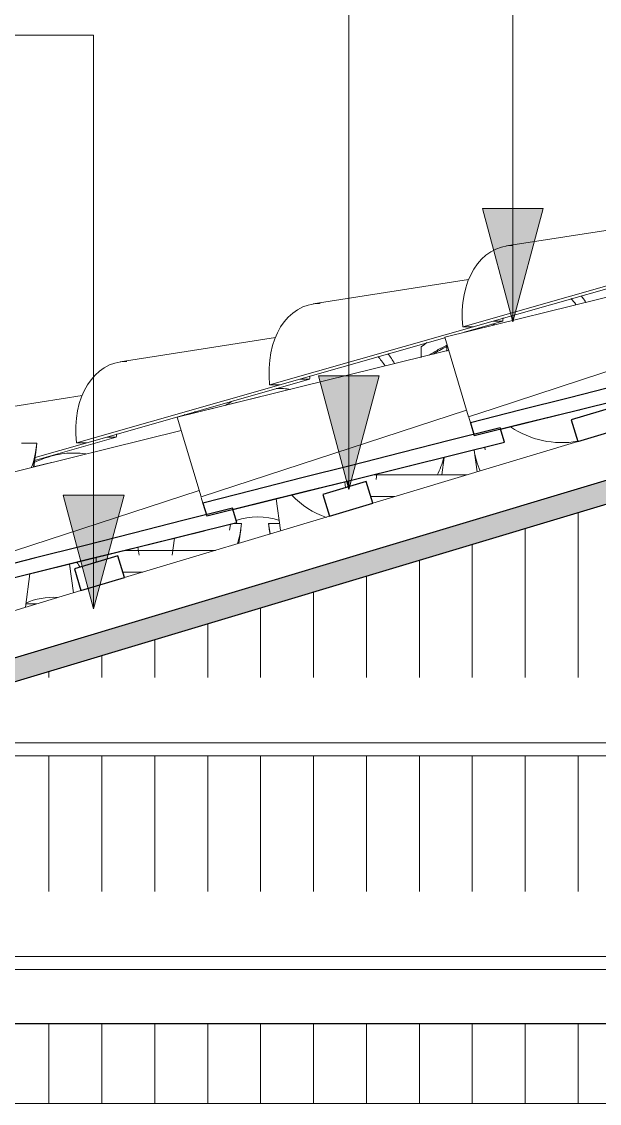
# Model space of a CAD drawing. Header units: millimetres. Extents: x -23833 to 62003, y -3000 to 6760.
# Drawn here: x 3122 to 3886, y 2575 to 4005 of the extents above; entities that cross this region are included whole.
import ezdxf

# ---------------------------------------------------------------- set-up
doc = ezdxf.new("R2010")
doc.units = ezdxf.units.MM
for name, color, linetype, lineweight in [('A-GENM', 13, 'Continuous', 9), ('A-GLAZ-CURT', 52, 'Continuous', 9), ('A-GLAZ-CWMG', 51, 'Continuous', 9), ('A-ROOF', 132, 'Continuous', 9), ('A-ROOF-PATT', 132, 'Continuous', 9), ('G-ANNO-TEXT', 231, 'Continuous', 9), ('S-BEAM', 12, 'Continuous', 25)]:
    doc.layers.add(name, color=color, linetype=linetype, lineweight=lineweight)
pattern_1 = [(216.87, (-525.83, 2369.08), (761.9991, 508.00136), [127, -1143]), (206.565, (-373.43, 2292.88), (-254.0006, -253.9997), [283.981, -283.981]), (198.435, (-373.43, 2165.88), (-507.99976, -254.0006), [160.644, -642.575])]

# ---------------------------------------------------------------- blocks, each defined once
blk = doc.blocks.new('Viga de Madeira - Terça-4147622-B')
at = {"layer": 'S-BEAM'}
blk.add_line((-7244.6, 2680), (-11044.6, 2680), dxfattribs=at)
blk = doc.blocks.new('Rectangular Mullion - Ripa-3919999-B')
at = {"layer": 'A-GLAZ-CWMG'}
h = blk.add_hatch(dxfattribs=at)
h.set_pattern_fill('FP_16', color=256, style=0, pattern_type=2)
h.set_pattern_definition(pattern_1)
h.paths.add_polyline_path([(-9897.6, 3252.8), (-9840.2, 3270.3), (-9848.8, 3298.8), (-9906.2, 3281.5), (-9902.9, 3270.3)])
at = {"layer": 'A-GLAZ-CWMG', "lineweight": 25}
for p, q in [((-9848.8, 3298.8), (-9906.2, 3281.5)), ((-9840.1, 3270), (-9848.8, 3298.8)), ((-9906.2, 3281.5), (-9897.6, 3252.8)), ((-9897.6, 3252.8), (-9840.1, 3270))]:
    blk.add_line(p, q, dxfattribs=at)
blk = doc.blocks.new('Rectangular Mullion - Ripa-3920000-B')
at = {"layer": 'A-GLAZ-CWMG', "lineweight": 25}
for p, q in [((-9520.2, 3397.3), (-9577.7, 3380.1)), ((-9511.6, 3368.6), (-9520.2, 3397.3)), ((-9577.7, 3380.1), (-9569, 3351.4)), ((-9569, 3351.4), (-9511.6, 3368.6))]:
    blk.add_line(p, q, dxfattribs=at)
blk = doc.blocks.new('Rectangular Mullion - Ripa-3920001-B')
at = {"layer": 'A-GLAZ-CWMG'}
h = blk.add_hatch(dxfattribs=at)
h.set_pattern_fill('FP_16', color=256, style=0, pattern_type=2)
h.set_pattern_definition(pattern_1)
h.paths.add_polyline_path([(-9240.5, 3449.9), (-9183, 3467.2), (-9191.6, 3495.9), (-9249.1, 3478.7), (-9246.2, 3469.1)])
at = {"layer": 'A-GLAZ-CWMG', "lineweight": 25}
for p, q in [((-9191.6, 3495.9), (-9249.1, 3478.7)), ((-9183, 3467.2), (-9191.6, 3495.9)), ((-9249.1, 3478.7), (-9240.5, 3449.9)), ((-9240.5, 3449.9), (-9183, 3467.2))]:
    blk.add_line(p, q, dxfattribs=at)
blk = doc.blocks.new('Rectangular Mullion - Ripa-3920865-B')
at = {"layer": 'A-GLAZ-CWMG'}
for p, q in [((-9839.1, 3306.1), (-9719.7, 3306.1)), ((-9877.3, 3290.2), (-9877.3, 3296.6)), ((-9815.5, 3277.4), (-9842.4, 3277.4))]:
    blk.add_line(p, q, dxfattribs=at)
blk = doc.blocks.new('Rectangular Mullion - Ripa-3576556-B')
at = {"layer": 'A-GLAZ-CWMG'}
for p, q in [((-9510.8, 3405.9), (-9387.1, 3405.9)), ((-9544.6, 3390), (-9544.6, 3397.5)), ((-9482.8, 3377.2), (-9514.2, 3377.2))]:
    blk.add_line(p, q, dxfattribs=at)
blk = doc.blocks.new('Rectangular Mullion - Caibro-3576768-B')
at = {"layer": 'A-GLAZ-CWMG'}
for p, q in [((-9511.6, 3368.6), (-9240.5, 3449.9)), ((-9840.1, 3270), (-9569, 3351.4)), ((-10168.7, 3171.4), (-9897.6, 3252.8))]:
    blk.add_line(p, q, dxfattribs=at)
blk = doc.blocks.new('Rectangular Mullion - Terça-4037484-B')
at = {"layer": 'A-GLAZ-CWMG'}
for p, q in [((-7244.6, 2768.8), (-10909.4, 2768.8)), ((-10941.9, 2751.6), (-7244.6, 2751.6))]:
    blk.add_line(p, q, dxfattribs=at)
blk = doc.blocks.new('Rectangular Mullion - Terça-3920937-B')
at = {"layer": 'A-GLAZ-CWMG'}
for p, q in [((-7244.6, 3051.7), (-9991.5, 3051.7)), ((-9998.9, 3034.5), (-7244.6, 3034.5))]:
    blk.add_line(p, q, dxfattribs=at)
blk = doc.blocks.new('COLONIAL BASE - COLONIAL BASE-V213-B')
at = {"layer": 'A-GLAZ-CURT'}
blk.add_ellipse((-9934.1, 3162.4), major_axis=(85.3, 0), ratio=0.957826, start_param=1.508347, end_param=2.011988, dxfattribs=at)
blk = doc.blocks.new('COLONIAL BASE - COLONIAL BASE-V214-B')
at = {"layer": 'A-GLAZ-CURT'}
blk.add_line((-9970.3, 3235.5), (-9955.9, 3235.5), dxfattribs=at)
blk = doc.blocks.new('COLONIAL BASE - COLONIAL BASE-V215-B')
at = {"layer": 'A-GLAZ-CURT'}
for p, q in [((-9647.4, 3327.8), (-9649.3, 3341.7)), ((-9649.3, 3341.7), (-9634.9, 3341.7)), ((-9647.6, 3327.8), (-9648.4, 3333.4))]:
    blk.add_line(p, q, dxfattribs=at)
for centre, major_axis, start_param, end_param in [((-9663.5, 3268.6), (85.3, 0), 1.231376, 1.914502), ((-9532, 3348.9), (117.5, 0), 3.205466, 3.329231)]:
    blk.add_ellipse(centre, major_axis=major_axis, ratio=0.957826, start_param=start_param, end_param=end_param, dxfattribs=at)
blk = doc.blocks.new('COLONIAL BASE - COLONIAL BASE-V216-B')
at = {"layer": 'A-GLAZ-CURT'}
for p, q in [((-9694.5, 3341.7), (-9685.3, 3341.7)), ((-9685.3, 3341.7), (-9688.9, 3315.4)), ((-9686.2, 3333.4), (-9688.7, 3315.4)), ((-9907.4, 3249.8), (-9912.6, 3287.9)), ((-9911.9, 3282.6), (-9912.6, 3287.8)), ((-10045.5, 3208.4), (-10043.4, 3223.5))]:
    blk.add_line(p, q, dxfattribs=at)
for start_param, end_param in [(5.97616, 6.219312), (3.689682, 3.759497)]:
    blk.add_ellipse((-9802.6, 3348.9), major_axis=(117.5, 0), ratio=0.957826, start_param=start_param, end_param=end_param, dxfattribs=at)
blk = doc.blocks.new('COLONIAL BASE - COLONIAL BASE-V217-B')
at = {"layer": 'A-GLAZ-CURT'}
for p, q in [((-9417.3, 3429.1), (-9420.4, 3405.9)), ((-9417.1, 3429.1), (-9420.3, 3405.9)), ((-9633.7, 3332.9), (-9639.3, 3374.4)), ((-9777, 3299.6), (-9773.8, 3322.3))]:
    blk.add_line(p, q, dxfattribs=at)
for start_param, end_param in [(5.828383, 6.04763), (3.882662, 4.357124)]:
    blk.add_ellipse((-9532, 3455), major_axis=(117.5, 0), ratio=0.957826, start_param=start_param, end_param=end_param, dxfattribs=at)
blk = doc.blocks.new('COLONIAL BASE - COLONIAL BASE-V218-B')
at = {"layer": 'A-GLAZ-CURT'}
for p, q in [((-9373.7, 3410), (-9377.7, 3438.8)), ((-9373.6, 3410), (-9377.5, 3438.8))]:
    blk.add_line(p, q, dxfattribs=at)
blk.add_ellipse((-9261.4, 3455), major_axis=(117.5, 0), ratio=0.957826, start_param=3.286418, end_param=3.542596, dxfattribs=at)
blk = doc.blocks.new('COLONIAL BASE - COLONIAL BASE-V231-B')
at = {"layer": 'A-GLAZ-CURT'}
for p, q in [((-9765.1, 3464.6), (-10124.2, 3375.9)), ((-9691.3, 3342.5), (-10049.9, 3253.9))]:
    blk.add_line(p, q, dxfattribs=at)
blk = doc.blocks.new('COLONIAL BASE - COLONIAL BASE-V232-B')
at = {"layer": 'A-GLAZ-CURT'}
for p, q in [((-9411.2, 3570.7), (-9770.3, 3482.1)), ((-9337.5, 3448.6), (-9696.5, 3359.9))]:
    blk.add_line(p, q, dxfattribs=at)
blk = doc.blocks.new('COLONIAL BASE - COLONIAL BASE-V244-B')
at = {"layer": 'A-GLAZ-CURT'}
for p, q in [((-9765.1, 3464.6), (-10124.2, 3375.9)), ((-9741.3, 3385.4), (-10092.6, 3270.6)), ((-10124.2, 3375.9), (-10092.6, 3270.6)), ((-9691.3, 3342.5), (-10049.9, 3253.9))]:
    blk.add_line(p, q, dxfattribs=at)
blk = doc.blocks.new('COLONIAL BASE - COLONIAL BASE-V245-B')
at = {"layer": 'A-GLAZ-CURT', "lineweight": 25}
for p, q in [((-9691.4, 3342.8), (-9697.2, 3362.1)), ((-10090.1, 3262.5), (-10085.7, 3247.6)), ((-10085.5, 3247.2), (-10085.1, 3245.7))]:
    blk.add_line(p, q, dxfattribs=at)
at = {"layer": 'A-GLAZ-CURT'}
blk.add_line((-10092.3, 3269.8), (-10090.1, 3262.5), dxfattribs=at)
at = {"layer": 'A-GLAZ-CURT', "lineweight": 25, "flags": 128}
for points in [[(-9697.2, 3362.1), (-9762.7, 3345.5), (-9828.2, 3328.9), (-9893.7, 3312.3), (-9959.2, 3295.7), (-10024.7, 3279.1), (-10090.1, 3262.5)], [(-10085.1, 3245.7), (-10019.5, 3261.9), (-9953.9, 3278.1), (-9888.3, 3294.3), (-9822.6, 3310.4), (-9757, 3326.6), (-9691.4, 3342.8)]]:
    blk.add_lwpolyline(points, dxfattribs=at)
blk = doc.blocks.new('COLONIAL BASE - COLONIAL BASE-V246-B')
at = {"layer": 'A-GLAZ-CURT'}
for p, q in [((-9411.2, 3570.7), (-9770.3, 3482.1)), ((-9387.5, 3491.6), (-9738.7, 3376.7)), ((-9770.3, 3482.1), (-9738.7, 3376.7)), ((-9337.5, 3448.6), (-9696.5, 3359.9))]:
    blk.add_line(p, q, dxfattribs=at)
blk = doc.blocks.new('COLONIAL BASE - COLONIAL BASE-V237-B')
at = {"layer": 'A-GLAZ-CURT', "lineweight": 25}
for p, q in [((-11460.6, 2812.1), (-11466.4, 2831.3)), ((-11859.4, 2731.7), (-11854.3, 2714.9))]:
    blk.add_line(p, q, dxfattribs=at)
at = {"layer": 'A-GLAZ-CURT'}
blk.add_line((-11861.6, 2739.3), (-11859.4, 2731.7), dxfattribs=at)
at = {"layer": 'A-GLAZ-CURT', "lineweight": 25, "flags": 128}
for points in [[(-11466.4, 2831.3), (-11531.9, 2814.7), (-11597.4, 2798.1), (-11662.9, 2781.5), (-11728.4, 2764.9), (-11793.9, 2748.3), (-11859.4, 2731.7)], [(-11854.3, 2714.9), (-11788.7, 2731.1), (-11723.1, 2747.3), (-11657.5, 2763.5), (-11591.9, 2779.7), (-11526.3, 2795.9), (-11460.6, 2812.1)]]:
    blk.add_lwpolyline(points, dxfattribs=at)
blk = doc.blocks.new('COLONIAL BASE - COLONIAL BASE-V247-B')
at = {"layer": 'A-GLAZ-CURT'}
for p, q in [((-9057.4, 3676.9), (-9416.5, 3588.2)), ((-9034.2, 3597.6), (-9351.1, 3493.9)), ((-9416.5, 3588.2), (-9384.9, 3482.9)), ((-8983.6, 3554.8), (-9342.7, 3466.1)), ((-9351.1, 3493.9), (-9384.9, 3482.9))]:
    blk.add_line(p, q, dxfattribs=at)
blk = doc.blocks.new('Colonial cumeeira - hip-4041825-B')
at = {"layer": 'A-GENM', "color": 55}
for p, q in [((-9334.7, 3708.7), (-9129.2, 3740.9)), ((-9392.5, 3601.8), (-9096.9, 3685.8)), ((-9366.3, 3605.2), (-9084.1, 3685.8)), ((-9590.3, 3632), (-9384.8, 3664.2)), ((-9648, 3525.1), (-9352.4, 3609.2)), ((-9390.7, 3594.6), (-9339.7, 3609.2)), ((-9352.4, 3609.2), (-9339.7, 3609.2)), ((-9378.3, 3601.8), (-9392.5, 3601.8)), ((-9845.8, 3555.4), (-9640.3, 3587.6)), ((-9619, 3529.4), (-9416.2, 3587.3)), ((-9903.6, 3448.4), (-9608, 3532.5)), ((-9875.5, 3452.4), (-9595.2, 3532.5)), ((-9633.9, 3525.1), (-9648, 3525.1)), ((-9608, 3532.5), (-9595.2, 3532.5)), ((-10101.4, 3478.7), (-9895.9, 3510.9)), ((-9959.1, 3424.9), (-9850.8, 3455.8)), ((-9958, 3429), (-9863.5, 3455.8)), ((-9889.4, 3448.4), (-9903.6, 3448.4)), ((-9863.5, 3455.8), (-9850.8, 3455.8))]:
    blk.add_line(p, q, dxfattribs=at)
for centre, major_axis, start_param, end_param in [((-9308.5, 3594.4), (-33.8, 112.5), 6.078575, 7.585498), ((-9280.6, 3579.8), (-23.8, 79.5), 5.193537, 5.329398), ((-9280.6, 3579.8), (-28.7, 95.8), 5.10548, 5.209346), ((-9564, 3517.8), (-33.8, 112.5), 6.078575, 7.585498), ((-9280.6, 3579.8), (-23.8, 79.5), 0.938757, 0.996269), ((-9536.1, 3503.1), (-23.8, 79.5), 5.126289, 5.329398), ((-9536.1, 3503.1), (-28.7, 95.8), 5.045093, 5.209346), ((-9819.6, 3441.1), (-33.8, 112.5), 6.078575, 7.585498), ((-9536.1, 3503.1), (-23.8, 79.5), 0.938757, 0.996269), ((-9791.7, 3426.5), (-23.8, 79.5), 5.316919, 5.329398), ((-9791.7, 3426.5), (-28.7, 95.8), 5.193993, 5.209346), ((-9791.7, 3426.5), (-23.8, 79.5), 0.938757, 0.996269)]:
    blk.add_ellipse(centre, major_axis=major_axis, ratio=0.691714, start_param=start_param, end_param=end_param, dxfattribs=at)

msp = doc.modelspace()

# ---------------------------------------------------------------- hatches: boundary and pattern name
at = {"layer": 'A-ROOF-PATT'}
msp.add_hatch(color=256, dxfattribs=at).paths.add_polyline_path([(1253.372, 2574.717), (1253.374, 2574.717), (5853.372, 3954.716), (5853.372, 3986.037), (1253.372, 2606.037)])
h = msp.add_hatch(dxfattribs=at)
h.set_pattern_fill('FP_17', color=256, style=0, pattern_type=2)
h.set_pattern_definition([(90, (13097.99, 1481.49), (-70, 4e-15), [])])
h.paths.add_polyline_path([(1253.372, 2574.716), (1853.372, 2574.717), (1853.372, 2754.716), (1253.374, 2574.717)])
h.paths.add_polyline_path([(2381.12, 2574.717), (5853.372, 2574.717), (5853.372, 2680), (2053.372, 2680), (2053.372, 2574.717), (2203.992, 2574.717)])
h.paths.add_polyline_path([(2053.372, 2793.716), (2118.434, 2793.716), (2107.282, 2830.889), (2053.372, 2814.716)])
h.paths.add_polyline_path([(5835.104, 2855.027), (5853.372, 2855.027), (5853.372, 3034.478), (3099.119, 3034.478), (3053.143, 3020.685), (3027.282, 3106.889), (2187.739, 2855.027), (5790.822, 2855.027)])
h.paths.add_polyline_path([(3178.193, 3137.923), (5853.372, 3137.923), (5853.372, 3317.374), (4029.578, 3317.374), (4030.613, 3313.926), (3973.143, 3296.685), (3947.282, 3382.889), (3130.727, 3137.923), (3133.911, 3137.923)])
h.paths.add_polyline_path([(4024.866, 3333.082), (4024.866, 3406.164), (4004.751, 3400.13), (4024.406, 3334.615)])
h.paths.add_polyline_path([(5702.259, 3420.819), (5853.372, 3420.819), (5853.372, 3600.27), (4967.853, 3600.27), (4967.853, 3689.061), (4924.751, 3676.13), (4950.613, 3589.926), (4893.143, 3572.685), (4867.282, 3658.889), (4073.715, 3420.819), (5657.977, 3420.819)])
h.paths.add_polyline_path([(5835.104, 3703.716), (5853.372, 3703.716), (5853.372, 3860.754), (5813.143, 3848.685), (5787.282, 3934.889), (5016.703, 3703.716), (5746.54, 3703.716)])
h.paths.add_polyline_path([(5853.372, 3923.395), (5853.372, 3954.716), (5844.751, 3952.13)])
at = {"layer": 'G-ANNO-TEXT'}
for points in [[(3771.749, 3608.235), (3811.941, 3758.235), (3731.556, 3758.235)], [(3554.623, 3386.694), (3594.815, 3536.694), (3514.43, 3536.694)], [(3217.192, 3228.915), (3257.385, 3378.915), (3177, 3378.915)]]:
    msp.add_hatch(color=7, dxfattribs=at).paths.add_polyline_path(points)

# ---------------------------------------------------------------- linework, layer by layer
at = {"layer": 'A-GLAZ-CURT'}
for p, q in [((4040.605, 3676.899), (3681.517, 3588.219)), ((3977.901, 3661.414), (3681.517, 3588.219)), ((3684.447, 3577.285), (3684.447, 3569.572)), ((3686.759, 3570.746), (3327.671, 3482.066)), ((3686.759, 3570.746), (3327.671, 3482.066)), ((3650.373, 3561.332), (3650.373, 3575.289)), ((4114.383, 3554.773), (3755.295, 3466.093)), ((3327.671, 3482.066), (3436.814, 3509.019)), ((3886.048, 3498.384), (3755.295, 3466.093)), ((3859.251, 3491.091), (3859.361, 3491.874)), ((3332.913, 3464.592), (2973.825, 3375.912)), ((3760.537, 3448.619), (3401.449, 3359.939)), ((3122.008, 3447.826), (3142.057, 3447.826)), ((3142.057, 3447.826), (3137.795, 3416.345)), ((3141.19, 3439.594), (3137.92, 3416.28)), ((3734.858, 3439.089), (3734.433, 3442.227)), ((3161.588, 3422.281), (3137.803, 3416.408)), ((3634.471, 3417.486), (3401.449, 3359.939)), ((3590.743, 3399.764), (3591.77, 3407.087)), ((3549.239, 3396.495), (3550.28, 3389.072)), ((3398.094, 3340.36), (3397.089, 3332.936)), ((3362.79, 3331.624), (3048.115, 3253.912)), ((3275.84, 3310.376), (3277.346, 3299.641)), ((3133.037, 3275.053), (3127.042, 3230.78))]:
    msp.add_line(p, q, dxfattribs=at)
for centre, start_param, end_param in [((3836.562, 3561.164), 4.09686149, 4.88957096), ((3024.797, 3455.01), 5.92208459, 6.2193121)]:
    msp.add_ellipse(centre, major_axis=(117.5, 0), ratio=0.95782629, start_param=start_param, end_param=end_param, dxfattribs=at)
for points in [[(3743.558, 3605.143), (3744.798, 3605.024), (3746.033, 3604.881), (3747.264, 3604.713)], [(3650.373, 3575.289), (3652.968, 3577.222), (3655.577, 3579.062), (3658.202, 3580.809)], [(3458.719, 3520.148), (3465.159, 3520.376), (3471.522, 3520.013), (3477.74, 3519.009)], [(3391.398, 3497.723), (3394.829, 3499.917), (3398.288, 3501.949), (3401.768, 3503.82)], [(3633.994, 3417.37), (3635.39, 3417.708), (3636.779, 3418.071), (3638.161, 3418.458)], [(3359.986, 3330.963), (3361.454, 3331.291), (3362.916, 3331.644), (3364.37, 3332.023)]]:
    msp.add_open_spline(points, degree=3, dxfattribs=at)
for points, knots in [([(3661.132, 3564.076), (3664.515, 3566.429), (3672.226, 3571.325), (3680.05, 3575.334), (3684.447, 3577.285)], [-0.224764229, -0.224764229, -0.224764229, -0.224764229, -0.125, 0, 0, 0, 0]), ([(3685.206, 3576.029), (3679.575, 3573.455), (3673.221, 3569.989), (3667.014, 3565.886), (3666.276, 3565.387)], [-0.209737782, -0.209737782, -0.209737782, -0.209737782, -0.111111111, -0.097741433, -0.097741433, -0.097741433, -0.097741433]), ([(3138.534, 3422.154), (3142.362, 3423.98), (3150.925, 3427.609), (3164.274, 3431.742), (3183.168, 3435.229), (3197.371, 3435.092), (3206.614, 3433.542), (3206.887, 3433.495)], [-0.569230234, -0.569230234, -0.569230234, -0.569230234, -0.526315789, -0.473684211, -0.421052632, -0.315789474, -0.312574589, -0.312574589, -0.312574589, -0.312574589])]:
    msp.add_open_spline(points, degree=3, knots=knots, dxfattribs=at)
at = {"layer": 'A-ROOF', "lineweight": 25}
for p, q in [((5853.372, 3986.037), (1253.372, 2606.037)), ((1253.372, 2574.716), (5853.372, 3954.716))]:
    msp.add_line(p, q, dxfattribs=at)
at = {"layer": 'A-ROOF'}
msp.add_line((2053.372, 2574.716), (5853.372, 2574.716), dxfattribs=at)
at = {"layer": 'G-ANNO-TEXT', "color": 7}
for p, q in [((3771.749, 3608.235), (3771.749, 4693.633)), ((3554.623, 3386.694), (3554.623, 4325.178)), ((3217.192, 3987.426), (2714.29, 3987.426)), ((3217.192, 3228.915), (3217.192, 3987.426)), ((3811.941, 3758.235), (3731.556, 3758.235)), ((3731.556, 3758.235), (3771.749, 3608.235)), ((3771.749, 3608.235), (3811.941, 3758.235)), ((3594.815, 3536.694), (3514.43, 3536.694)), ((3514.43, 3536.694), (3554.623, 3386.694)), ((3554.623, 3386.694), (3594.815, 3536.694)), ((3257.385, 3378.915), (3177, 3378.915)), ((3177, 3378.915), (3217.192, 3228.915)), ((3217.192, 3228.915), (3257.385, 3378.915))]:
    msp.add_line(p, q, dxfattribs=at)

# ---------------------------------------------------------------- block references
at = {"layer": 'A-GENM', "color": 7}
msp.add_blockref('Colonial cumeeira - hip-4041825-B', (13097.992, 0), dxfattribs=at)
at = {"layer": 'A-GLAZ-CURT'}
for name, p in [('COLONIAL BASE - COLONIAL BASE-V232-B', (13451.838, 106.154)), ('COLONIAL BASE - COLONIAL BASE-V232-B', (13451.838, 106.154)), ('COLONIAL BASE - COLONIAL BASE-V232-B', (13451.838, 106.154)), ('COLONIAL BASE - COLONIAL BASE-V232-B', (13451.838, 106.154)), ('COLONIAL BASE - COLONIAL BASE-V232-B', (13451.838, 106.154)), ('COLONIAL BASE - COLONIAL BASE-V232-B', (13451.838, 106.154)), ('COLONIAL BASE - COLONIAL BASE-V232-B', (13451.838, 106.154)), ('COLONIAL BASE - COLONIAL BASE-V232-B', (13451.838, 106.154)), ('COLONIAL BASE - COLONIAL BASE-V232-B', (13451.838, 106.154)), ('COLONIAL BASE - COLONIAL BASE-V232-B', (13451.838, 106.154)), ('COLONIAL BASE - COLONIAL BASE-V232-B', (13451.838, 106.154)), ('COLONIAL BASE - COLONIAL BASE-V232-B', (13451.838, 106.154)), ('COLONIAL BASE - COLONIAL BASE-V232-B', (13451.838, 106.154)), ('COLONIAL BASE - COLONIAL BASE-V232-B', (13451.838, 106.154)), ('COLONIAL BASE - COLONIAL BASE-V232-B', (13451.838, 106.154)), ('COLONIAL BASE - COLONIAL BASE-V232-B', (13451.838, 106.154)), ('COLONIAL BASE - COLONIAL BASE-V232-B', (13451.838, 106.154)), ('COLONIAL BASE - COLONIAL BASE-V232-B', (13451.838, 106.154)), ('COLONIAL BASE - COLONIAL BASE-V232-B', (13451.838, 106.154)), ('COLONIAL BASE - COLONIAL BASE-V232-B', (13451.838, 106.154)), ('COLONIAL BASE - COLONIAL BASE-V232-B', (13451.838, 106.154)), ('COLONIAL BASE - COLONIAL BASE-V232-B', (13451.838, 106.154)), ('COLONIAL BASE - COLONIAL BASE-V232-B', (13451.838, 106.154)), ('COLONIAL BASE - COLONIAL BASE-V232-B', (13451.838, 106.154)), ('COLONIAL BASE - COLONIAL BASE-V232-B', (13451.838, 106.154)), ('COLONIAL BASE - COLONIAL BASE-V232-B', (13451.838, 106.154)), ('COLONIAL BASE - COLONIAL BASE-V232-B', (13451.838, 106.154)), ('COLONIAL BASE - COLONIAL BASE-V232-B', (13451.838, 106.154)), ('COLONIAL BASE - COLONIAL BASE-V232-B', (13451.838, 106.154)), ('COLONIAL BASE - COLONIAL BASE-V232-B', (13451.838, 106.154)), ('COLONIAL BASE - COLONIAL BASE-V232-B', (13451.838, 106.154)), ('COLONIAL BASE - COLONIAL BASE-V232-B', (13451.838, 106.154)), ('COLONIAL BASE - COLONIAL BASE-V247-B', (13097.992, 0)), ('COLONIAL BASE - COLONIAL BASE-V232-B', (13097.992, 0)), ('COLONIAL BASE - COLONIAL BASE-V232-B', (13097.992, 0)), ('COLONIAL BASE - COLONIAL BASE-V232-B', (13097.992, 0)), ('COLONIAL BASE - COLONIAL BASE-V232-B', (13097.992, 0)), ('COLONIAL BASE - COLONIAL BASE-V232-B', (13097.992, 0)), ('COLONIAL BASE - COLONIAL BASE-V232-B', (13097.992, 0)), ('COLONIAL BASE - COLONIAL BASE-V232-B', (13097.992, 0)), ('COLONIAL BASE - COLONIAL BASE-V232-B', (13097.992, 0)), ('COLONIAL BASE - COLONIAL BASE-V232-B', (13097.992, 0)), ('COLONIAL BASE - COLONIAL BASE-V232-B', (13097.992, 0)), ('COLONIAL BASE - COLONIAL BASE-V232-B', (13097.992, 0)), ('COLONIAL BASE - COLONIAL BASE-V232-B', (13097.992, 0)), ('COLONIAL BASE - COLONIAL BASE-V232-B', (13097.992, 0)), ('COLONIAL BASE - COLONIAL BASE-V232-B', (13097.992, 0)), ('COLONIAL BASE - COLONIAL BASE-V232-B', (13097.992, 0)), ('COLONIAL BASE - COLONIAL BASE-V232-B', (13097.992, 0)), ('COLONIAL BASE - COLONIAL BASE-V232-B', (13097.992, 0)), ('COLONIAL BASE - COLONIAL BASE-V232-B', (13097.992, 0)), ('COLONIAL BASE - COLONIAL BASE-V232-B', (13097.992, 0)), ('COLONIAL BASE - COLONIAL BASE-V232-B', (13097.992, 0)), ('COLONIAL BASE - COLONIAL BASE-V232-B', (13097.992, 0)), ('COLONIAL BASE - COLONIAL BASE-V232-B', (13097.992, 0)), ('COLONIAL BASE - COLONIAL BASE-V232-B', (13097.992, 0)), ('COLONIAL BASE - COLONIAL BASE-V232-B', (13097.992, 0)), ('COLONIAL BASE - COLONIAL BASE-V232-B', (13097.992, 0)), ('COLONIAL BASE - COLONIAL BASE-V232-B', (13097.992, 0)), ('COLONIAL BASE - COLONIAL BASE-V232-B', (13097.992, 0)), ('COLONIAL BASE - COLONIAL BASE-V232-B', (13097.992, 0)), ('COLONIAL BASE - COLONIAL BASE-V232-B', (13097.992, 0)), ('COLONIAL BASE - COLONIAL BASE-V232-B', (13097.992, 0)), ('COLONIAL BASE - COLONIAL BASE-V232-B', (13097.992, 0)), ('COLONIAL BASE - COLONIAL BASE-V232-B', (13097.992, 0)), ('COLONIAL BASE - COLONIAL BASE-V232-B', (13097.992, 0)), ('COLONIAL BASE - COLONIAL BASE-V246-B', (13097.992, 0)), ('COLONIAL BASE - COLONIAL BASE-V237-B', (15574.915, 743.077)), ('COLONIAL BASE - COLONIAL BASE-V231-B', (13097.992, 0)), ('COLONIAL BASE - COLONIAL BASE-V231-B', (13097.992, 0)), ('COLONIAL BASE - COLONIAL BASE-V231-B', (13097.992, 0)), ('COLONIAL BASE - COLONIAL BASE-V231-B', (13097.992, 0)), ('COLONIAL BASE - COLONIAL BASE-V231-B', (13097.992, 0)), ('COLONIAL BASE - COLONIAL BASE-V231-B', (13097.992, 0)), ('COLONIAL BASE - COLONIAL BASE-V231-B', (13097.992, 0)), ('COLONIAL BASE - COLONIAL BASE-V231-B', (13097.992, 0)), ('COLONIAL BASE - COLONIAL BASE-V231-B', (13097.992, 0)), ('COLONIAL BASE - COLONIAL BASE-V231-B', (13097.992, 0)), ('COLONIAL BASE - COLONIAL BASE-V231-B', (13097.992, 0)), ('COLONIAL BASE - COLONIAL BASE-V231-B', (13097.992, 0)), ('COLONIAL BASE - COLONIAL BASE-V231-B', (13097.992, 0)), ('COLONIAL BASE - COLONIAL BASE-V231-B', (13097.992, 0)), ('COLONIAL BASE - COLONIAL BASE-V231-B', (13097.992, 0)), ('COLONIAL BASE - COLONIAL BASE-V231-B', (13097.992, 0)), ('COLONIAL BASE - COLONIAL BASE-V231-B', (13097.992, 0)), ('COLONIAL BASE - COLONIAL BASE-V231-B', (13097.992, 0)), ('COLONIAL BASE - COLONIAL BASE-V231-B', (13097.992, 0)), ('COLONIAL BASE - COLONIAL BASE-V231-B', (13097.992, 0)), ('COLONIAL BASE - COLONIAL BASE-V231-B', (13097.992, 0)), ('COLONIAL BASE - COLONIAL BASE-V231-B', (13097.992, 0)), ('COLONIAL BASE - COLONIAL BASE-V231-B', (13097.992, 0)), ('COLONIAL BASE - COLONIAL BASE-V231-B', (13097.992, 0)), ('COLONIAL BASE - COLONIAL BASE-V231-B', (13097.992, 0)), ('COLONIAL BASE - COLONIAL BASE-V231-B', (13097.992, 0)), ('COLONIAL BASE - COLONIAL BASE-V231-B', (13097.992, 0)), ('COLONIAL BASE - COLONIAL BASE-V231-B', (13097.992, 0)), ('COLONIAL BASE - COLONIAL BASE-V231-B', (13097.992, 0)), ('COLONIAL BASE - COLONIAL BASE-V231-B', (13097.992, 0)), ('COLONIAL BASE - COLONIAL BASE-V231-B', (13097.992, 0)), ('COLONIAL BASE - COLONIAL BASE-V231-B', (13097.992, 0)), ('COLONIAL BASE - COLONIAL BASE-V231-B', (13097.992, 0)), ('COLONIAL BASE - COLONIAL BASE-V231-B', (13097.992, 0)), ('COLONIAL BASE - COLONIAL BASE-V231-B', (13097.992, 0)), ('COLONIAL BASE - COLONIAL BASE-V244-B', (13097.992, 0)), ('COLONIAL BASE - COLONIAL BASE-V237-B', (15221.069, 636.923)), ('COLONIAL BASE - COLONIAL BASE-V218-B', (13097.992, 0)), ('COLONIAL BASE - COLONIAL BASE-V217-B', (13097.992, 0)), ('COLONIAL BASE - COLONIAL BASE-V245-B', (13097.992, 0)), ('COLONIAL BASE - COLONIAL BASE-V215-B', (13097.992, 0)), ('COLONIAL BASE - COLONIAL BASE-V216-B', (13097.992, 0)), ('COLONIAL BASE - COLONIAL BASE-V213-B', (13097.992, 0)), ('COLONIAL BASE - COLONIAL BASE-V214-B', (13097.992, 0))]:
    msp.add_blockref(name, p, dxfattribs=at)
at = {"layer": 'A-GLAZ-CWMG'}
for name in ['Rectangular Mullion - Caibro-3576768-B', 'Rectangular Mullion - Ripa-3920001-B', 'Rectangular Mullion - Ripa-3576556-B', 'Rectangular Mullion - Ripa-3920000-B', 'Rectangular Mullion - Ripa-3920865-B', 'Rectangular Mullion - Ripa-3919999-B', 'Rectangular Mullion - Terça-3920937-B', 'Rectangular Mullion - Terça-4037484-B']:
    msp.add_blockref(name, (13097.992, 0), dxfattribs=at)
at = {"layer": 'S-BEAM'}
msp.add_blockref('Viga de Madeira - Terça-4147622-B', (13097.992, 0), dxfattribs=at)

doc.saveas('drawing.dxf')
